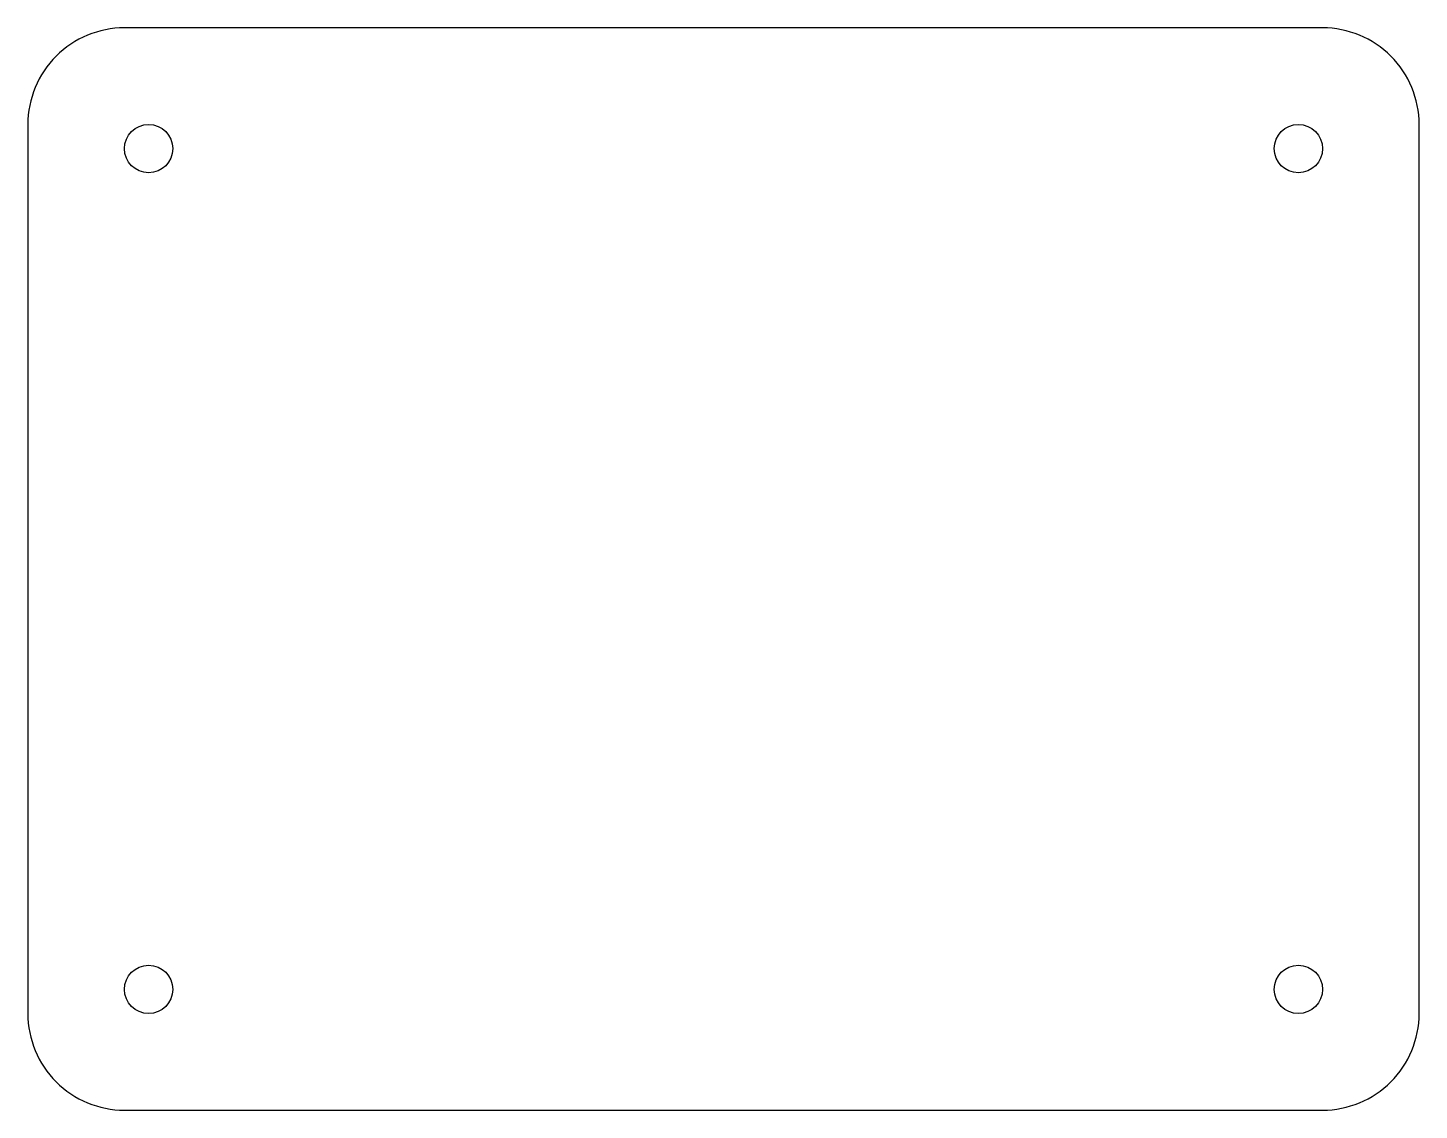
# Model space of a CAD drawing. Header units: millimetres. Extents: x -2 to 70, y -2 to 54.
import ezdxf

# ---------------------------------------------------------------- set-up
doc = ezdxf.new("R2010")
doc.units = ezdxf.units.MM
doc.layers.get('0').update_dxf_attribs({"linetype": 'CONTINUOUS'})

msp = doc.modelspace()

# ---------------------------------------------------------------- linework, layer by layer
msp.add_lwpolyline([(3, 54, 0.414214), (-2, 49), (-2, 3, 0.414214), (3, -2), (65, -2, 0.414214), (70, 3), (70, 49, 0.414214), (65, 54)], format="xyb", close=True)
for centre in [(4.25, 47.75), (63.75, 47.75), (4.25, 4.25), (63.75, 4.25)]:
    msp.add_circle(centre, 1.25)

doc.saveas('drawing.dxf')
